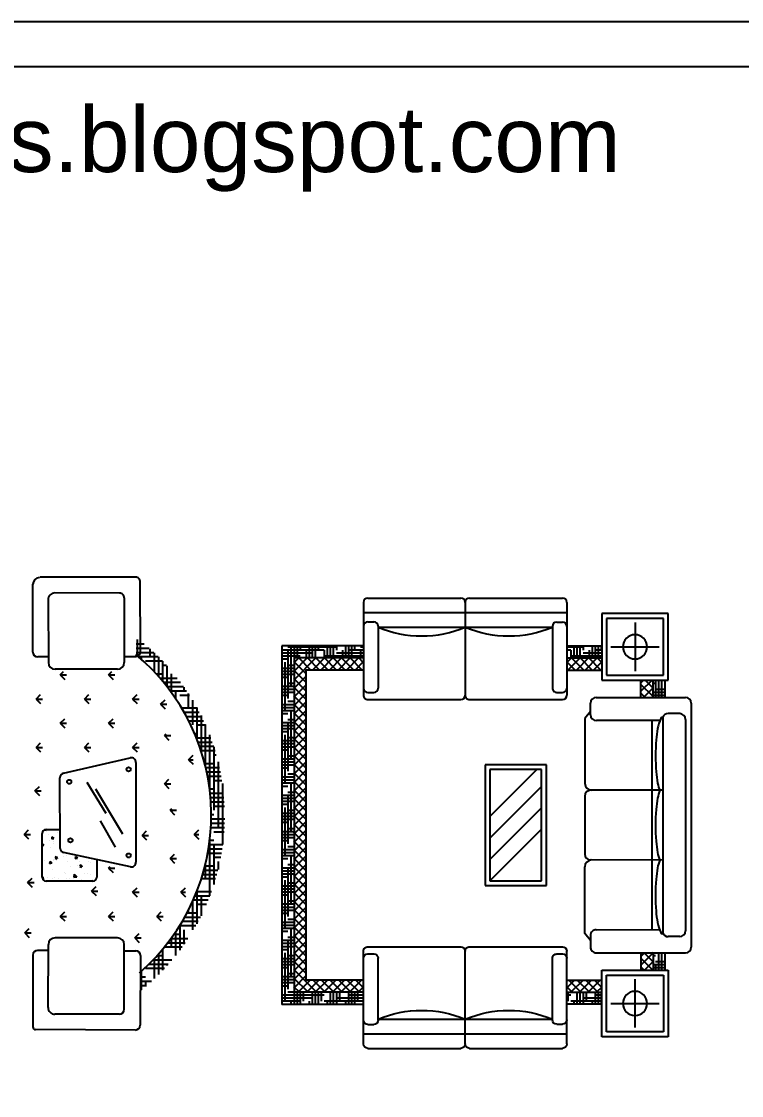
# Model space of a CAD drawing. Header units: inches. Extents: x 5.4 to 47.9, y 11.7 to 36.5.
# Drawn here: x 11.09 to 16.45, y 28.47 to 36.46 of the extents above; entities that cross this region are included whole.
import ezdxf

# ---------------------------------------------------------------- set-up
doc = ezdxf.new("R2010")
doc.units = ezdxf.units.IN
doc.header["$MEASUREMENT"] = 0
for name, color, linetype in [('02', 2, 'Continuous'), ('1', 1, 'Continuous'), ('kadrbm', 4, 'Continuous')]:
    doc.layers.add(name, color=color, linetype=linetype)
doc.styles.add('bmmm', font='swissel.ttf')

# ---------------------------------------------------------------- blocks, each defined once
blk = doc.blocks.new('kadrbm')
at = {"layer": 'kadrbm', "color": 4}
blk.add_lwpolyline([(0, 0), (0, 24.7972), (21, 24.7972), (21, 0), (0, 0)], close=True, dxfattribs=at)
blk.add_lwpolyline([(20.6631, 0.3257), (20.6631, 24.4603), (0.3369, 24.4603), (0.3369, 0.3257), (20.6631, 0.3257)], dxfattribs=at)
at = {"layer": 'kadrbm', "color": 211, "true_color": 0xf674fb, "style": 'bmmm'}
blk.add_text('www.cad-libraries.blogspot.com', height=0.485134, dxfattribs=at).set_placement((0.5726, 23.6772))

msp = doc.modelspace()

# ---------------------------------------------------------------- linework, layer by layer
at = {"layer": '02'}
for p, q in [((11.9388, 32.3238), (11.2308, 32.3238)), ((11.9767, 31.7702), (11.9744, 32.2886)), ((11.1762, 31.7666), (11.1762, 32.2706)), ((11.8199, 32.205), (11.3392, 32.206)), ((11.2891, 32.1558), (11.2912, 31.6883)), ((11.8555, 32.1697), (11.8555, 31.6885)), ((13.6359, 32.1363), (13.6359, 31.4451)), ((13.6683, 32.1687), (14.3595, 32.1687)), ((14.3919, 32.1363), (14.3919, 31.4451)), ((14.4243, 32.1687), (15.1155, 32.1687)), ((15.1479, 32.1363), (15.1479, 31.4451)), ((13.6359, 32.0607), (15.1479, 32.0607)), ((15.4074, 32.053), (15.4074, 31.558)), ((15.9024, 32.053), (15.4074, 32.053)), ((15.9024, 31.558), (15.9024, 32.053)), ((13.6683, 31.9922), (13.7115, 31.9922)), ((13.7439, 31.9598), (13.7439, 31.4991)), ((15.0399, 31.9575), (15.0399, 31.4991)), ((15.0723, 31.9899), (15.1155, 31.9899)), ((15.4434, 32.017), (15.4434, 31.594)), ((15.8664, 32.017), (15.4434, 32.017)), ((15.6549, 31.9855), (15.6549, 31.6255)), ((15.8664, 31.594), (15.8664, 32.017)), ((13.7439, 31.9527), (15.0399, 31.9527)), ((11.9449, 31.8276), (12.0032, 31.8276)), ((11.945, 31.7959), (12.0404, 31.7959)), ((11.9508, 31.8594), (11.9508, 31.7413)), ((13.0272, 31.8125), (13.0272, 29.1459)), ((13.6359, 31.8125), (13.0272, 31.8125)), ((15.1479, 31.8125), (15.4074, 31.8125)), ((15.4749, 31.8055), (15.8349, 31.8055)), ((11.291, 31.7318), (11.2118, 31.7314)), ((11.8574, 31.7343), (11.9415, 31.7347)), ((11.9451, 31.7641), (12.0754, 31.7641)), ((11.9613, 31.7324), (12.1085, 31.7324)), ((11.9826, 31.7324), (11.9826, 31.7137)), ((12.0461, 31.7908), (12.0461, 31.7324)), ((12.0778, 31.7618), (12.0778, 31.6213)), ((12.1096, 31.7313), (12.1096, 31.5867)), ((13.6359, 31.7225), (13.1172, 31.7225)), ((15.1479, 31.7225), (15.4074, 31.7225)), ((11.8057, 31.6385), (11.3412, 31.6385)), ((12.0143, 31.7006), (12.1398, 31.7006)), ((12.1413, 31.699), (12.1413, 31.5499)), ((12.1413, 31.6689), (12.1695, 31.6689)), ((12.1731, 31.665), (12.1731, 31.5106)), ((11.3793, 31.5966), (11.404, 31.6213)), ((11.3793, 31.5966), (11.4269, 31.5966)), ((11.3793, 31.5966), (11.413, 31.5629)), ((11.7385, 31.5966), (11.7632, 31.6213)), ((11.7385, 31.5966), (11.7862, 31.5966)), ((11.7385, 31.5966), (11.7722, 31.5629)), ((12.0927, 31.6054), (12.1413, 31.6054)), ((12.1211, 31.5736), (12.25, 31.5736)), ((12.2048, 31.6054), (12.2048, 31.4685)), ((13.2072, 31.6325), (13.2072, 29.3259)), ((13.6359, 31.6325), (13.2072, 31.6325)), ((15.1479, 31.6325), (15.4074, 31.6325)), ((15.4074, 31.558), (15.9024, 31.558)), ((15.4434, 31.594), (15.8664, 31.594)), ((15.6987, 31.4295), (15.6987, 31.558)), ((15.7887, 31.4295), (15.7887, 31.558)), ((15.8787, 31.4295), (15.8787, 31.558)), ((12.148, 31.5419), (12.2743, 31.5419)), ((12.1734, 31.5101), (12.2974, 31.5101)), ((12.1976, 31.4784), (12.3193, 31.4784)), ((12.2366, 31.4784), (12.2366, 31.4233)), ((12.3001, 31.5063), (12.3001, 31.4784)), ((11.1997, 31.417), (11.2334, 31.4507)), ((11.1997, 31.417), (11.2334, 31.3833)), ((11.1997, 31.417), (11.2473, 31.417)), ((11.5589, 31.417), (11.5926, 31.4507)), ((11.5589, 31.417), (11.6065, 31.417)), ((11.5589, 31.417), (11.5926, 31.3833)), ((11.9181, 31.417), (11.9518, 31.4507)), ((11.9181, 31.417), (11.9658, 31.417)), ((11.9181, 31.417), (11.9518, 31.3833)), ((12.1252, 31.3782), (12.1589, 31.4119)), ((12.2683, 31.4466), (12.3402, 31.4466)), ((12.3318, 31.4595), (12.3318, 31.3514)), ((12.3636, 31.4091), (12.3636, 31.2244)), ((13.6683, 31.4667), (13.7115, 31.4667)), ((13.6683, 31.4127), (14.3595, 31.4127)), ((14.4243, 31.4127), (15.1155, 31.4127)), ((15.0723, 31.4667), (15.1155, 31.4667)), ((15.367, 31.4296), (16.0305, 31.4293)), ((12.1252, 31.3782), (12.1729, 31.3782)), ((12.1252, 31.3782), (12.1589, 31.3445)), ((12.2628, 31.3831), (12.2683, 31.3831)), ((12.2824, 31.3514), (12.3953, 31.3514)), ((12.3008, 31.3196), (12.4139, 31.3196)), ((12.3953, 31.3542), (12.3953, 31.1216)), ((15.3245, 31.3236), (15.2815, 31.2716)), ((15.3237, 31.3), (15.3238, 31.3864)), ((16.0736, 31.3861), (16.0736, 29.5724)), ((11.3793, 31.2374), (11.413, 31.2711)), ((11.3793, 31.2374), (11.413, 31.2037)), ((11.3793, 31.2374), (11.4269, 31.2374)), ((11.7385, 31.2374), (11.7722, 31.2711)), ((11.7385, 31.2374), (11.7722, 31.2037)), ((11.7385, 31.2374), (11.7862, 31.2374)), ((12.3184, 31.2879), (12.4301, 31.2879)), ((12.3349, 31.2561), (12.4455, 31.2561)), ((12.4271, 31.294), (12.4271, 31.033)), ((15.2815, 31.2716), (15.2814, 30.7903)), ((15.8434, 31.2573), (15.3682, 31.2575)), ((15.7797, 31.2525), (15.7791, 29.7044)), ((15.8421, 31.2566), (15.84, 31.2566)), ((15.8625, 31.2853), (15.8619, 29.6674)), ((15.9872, 31.3084), (15.9008, 31.3085)), ((16.0304, 31.2652), (16.0304, 29.6933)), ((12.154, 31.1458), (12.1666, 31.1584)), ((12.3793, 31.1609), (12.3953, 31.1609)), ((12.3953, 31.2244), (12.46, 31.2244)), ((12.4588, 31.227), (12.4588, 30.9211)), ((11.1997, 31.0578), (11.2334, 31.0915)), ((11.5589, 31.0578), (11.5926, 31.0915)), ((11.9181, 31.0578), (11.9518, 31.0915)), ((12.154, 31.1458), (12.2016, 31.1458)), ((12.154, 31.1458), (12.1877, 31.1121)), ((12.3923, 31.1291), (12.4988, 31.1291)), ((12.4046, 31.0974), (12.5103, 31.0974)), ((12.4906, 31.1508), (12.4906, 30.7495)), ((11.1997, 31.0578), (11.2334, 31.0241)), ((11.1997, 31.0578), (11.2473, 31.0578)), ((11.5589, 31.0578), (11.6065, 31.0578)), ((11.5589, 31.0578), (11.5926, 31.0241)), ((11.9181, 31.0578), (11.9658, 31.0578)), ((11.9181, 31.0578), (11.9518, 31.0241)), ((12.3336, 30.9662), (12.3673, 30.9999)), ((12.4161, 31.0656), (12.521, 31.0656)), ((12.4268, 31.0339), (12.531, 31.0339)), ((12.5223, 31.0615), (12.5223, 30.5894)), ((12.5223, 31.0021), (12.5403, 31.0021)), ((11.4042, 30.8656), (11.9008, 30.9795)), ((11.9429, 30.9459), (11.9429, 30.203)), ((12.3336, 30.9662), (12.3673, 30.9325)), ((12.3336, 30.9662), (12.3686, 30.9662)), ((12.4544, 30.9386), (12.5223, 30.9386)), ((12.5541, 30.9504), (12.5541, 30.4624)), ((14.5394, 30.9288), (14.5394, 30.0297)), ((14.9956, 30.9288), (14.5394, 30.9288)), ((14.9956, 30.0297), (14.9956, 30.9288)), ((12.4622, 30.9069), (12.5643, 30.9069)), ((12.4693, 30.8751), (12.5709, 30.8751)), ((12.4757, 30.8434), (12.577, 30.8434)), ((14.5754, 30.8928), (14.5754, 30.0657)), ((14.9596, 30.8928), (14.5754, 30.8928)), ((14.9596, 30.0657), (14.9596, 30.8928)), ((11.191, 30.7337), (11.2247, 30.7674)), ((11.3797, 30.3057), (11.3774, 30.8318)), ((11.7211, 30.5652), (11.5796, 30.7957)), ((12.154, 30.7866), (12.1877, 30.8203)), ((12.154, 30.7866), (12.1877, 30.7529)), ((12.154, 30.7866), (12.2016, 30.7866)), ((12.5223, 30.8116), (12.5823, 30.8116)), ((12.5858, 30.7888), (12.5858, 30.3354)), ((11.191, 30.7337), (11.2387, 30.7337)), ((11.191, 30.7337), (11.2247, 30.7)), ((11.8445, 30.4116), (11.6443, 30.746)), ((12.4907, 30.7481), (12.5223, 30.7481)), ((12.4944, 30.7164), (12.5947, 30.7164)), ((12.4975, 30.6846), (12.5976, 30.6846)), ((15.2813, 30.6952), (15.2811, 30.2632)), ((15.8623, 30.7382), (15.3245, 30.7384)), ((12.1962, 30.5894), (12.2088, 30.602)), ((12.4998, 30.6529), (12.5999, 30.6529)), ((12.5223, 30.6211), (12.6016, 30.6211)), ((12.1962, 30.5894), (12.2298, 30.5557)), ((12.1962, 30.5894), (12.2438, 30.5894)), ((12.5028, 30.5259), (12.6029, 30.5259)), ((12.503, 30.5576), (12.5223, 30.5576)), ((11.1104, 30.4107), (11.144, 30.4444)), ((11.2652, 30.4453), (11.2741, 30.4423)), ((11.2725, 30.4466), (11.2741, 30.4424)), ((11.2741, 30.4467), (11.3791, 30.4475)), ((11.7903, 30.3166), (11.6789, 30.5125)), ((12.3758, 30.4098), (12.4095, 30.4435)), ((12.5004, 30.4624), (12.6008, 30.4624)), ((12.5019, 30.4941), (12.6021, 30.4941)), ((11.1104, 30.4107), (11.144, 30.377)), ((11.1104, 30.4107), (11.158, 30.4107)), ((11.2442, 30.0933), (11.2442, 30.4167)), ((11.2916, 30.4075), (11.2916, 30.4075)), ((11.3019, 30.3622), (11.3019, 30.3622)), ((11.3177, 30.3921), (11.3163, 30.3769)), ((11.3165, 30.3769), (11.3324, 30.3798)), ((11.3177, 30.3922), (11.3323, 30.3799)), ((11.3328, 30.3569), (11.3328, 30.3569)), ((11.3576, 30.4231), (11.3576, 30.4231)), ((11.9884, 30.4027), (12.0221, 30.4364)), ((11.9884, 30.4027), (12.0221, 30.3691)), ((11.9884, 30.4027), (12.0361, 30.4027)), ((12.3758, 30.4098), (12.4095, 30.3761)), ((12.3758, 30.4098), (12.4108, 30.4098)), ((12.4919, 30.3671), (12.5223, 30.3671)), ((12.5223, 30.4306), (12.5988, 30.4306)), ((11.2442, 30.3432), (11.2564, 30.3315)), ((11.2442, 30.33), (11.2564, 30.3315)), ((11.2482, 30.3464), (11.2482, 30.3464)), ((11.3042, 30.3113), (11.3042, 30.3113)), ((11.3327, 30.3433), (11.3327, 30.3433)), ((12.4829, 30.3036), (12.5847, 30.3036)), ((12.4878, 30.3354), (12.5892, 30.3354)), ((12.4906, 30.3562), (12.4906, 29.9544)), ((12.5223, 30.3354), (12.5223, 30.0383)), ((11.2661, 30.216), (11.2661, 30.216)), ((11.3017, 30.2099), (11.3004, 30.1947)), ((11.3005, 30.1947), (11.3165, 30.1977)), ((11.3017, 30.21), (11.3163, 30.1977)), ((11.3271, 30.2213), (11.3271, 30.2213)), ((11.3273, 30.2141), (11.3273, 30.2141)), ((11.3492, 30.2467), (11.3407, 30.2341)), ((11.3407, 30.2341), (11.356, 30.2289)), ((11.3492, 30.2467), (11.356, 30.2289)), ((11.3506, 30.2129), (11.3506, 30.2129)), ((11.383, 30.2749), (11.383, 30.2749)), ((11.9012, 30.1693), (11.4034, 30.2765)), ((11.4044, 30.2444), (11.4044, 30.2444)), ((11.4278, 30.2528), (11.4278, 30.2528)), ((11.4352, 30.2098), (11.4352, 30.2098)), ((11.4928, 30.2452), (11.4915, 30.23)), ((11.4916, 30.23), (11.5075, 30.2329)), ((11.4928, 30.2452), (11.5074, 30.233)), ((11.5197, 30.2067), (11.5197, 30.2067)), ((11.5921, 30.207), (11.5921, 30.207)), ((11.6043, 30.2036), (11.6043, 30.2036)), ((11.6489, 30.2133), (11.6489, 30.2133)), ((11.6523, 30.2229), (11.6523, 30.0933)), ((12.1962, 30.2302), (12.2298, 30.2639)), ((12.1962, 30.2302), (12.2298, 30.1965)), ((12.1962, 30.2302), (12.2438, 30.2302)), ((12.4774, 30.2719), (12.5796, 30.2719)), ((12.5223, 30.2401), (12.5739, 30.2401)), ((12.5541, 30.2084), (12.5541, 30.1494)), ((15.8621, 30.2198), (15.3243, 30.22)), ((11.3253, 30.1508), (11.3253, 30.1508)), ((11.4085, 30.1268), (11.4085, 30.1268)), ((11.4221, 30.1172), (11.4221, 30.1172)), ((11.4562, 30.1708), (11.4562, 30.1708)), ((11.5046, 30.1776), (11.5046, 30.1776)), ((11.5334, 30.1849), (11.5249, 30.1723)), ((11.5249, 30.1723), (11.5402, 30.1671)), ((11.5334, 30.1849), (11.5402, 30.1671)), ((11.586, 30.1213), (11.586, 30.1213)), ((11.7385, 30.1598), (11.7511, 30.1724)), ((11.7385, 30.1598), (11.7722, 30.1261)), ((11.7385, 30.1597), (11.7862, 30.1597)), ((12.4486, 30.1449), (12.5529, 30.1449)), ((12.4568, 30.1766), (12.5223, 30.1766)), ((12.4588, 30.1846), (12.4588, 30.0814)), ((15.2809, 29.673), (15.2811, 30.1682)), ((11.1373, 30.0518), (11.1709, 30.0855)), ((11.1373, 30.0518), (11.1709, 30.0181)), ((11.1373, 30.0518), (11.1849, 30.0518)), ((11.2469, 30.0951), (11.2443, 30.0912)), ((11.2469, 30.0951), (11.2538, 30.0773)), ((11.2477, 30.0793), (11.2538, 30.0773)), ((11.6223, 30.0633), (11.2742, 30.0633)), ((11.2823, 30.0877), (11.2823, 30.0877)), ((11.3213, 30.0857), (11.3213, 30.0857)), ((11.3337, 30.0873), (11.3337, 30.0873)), ((11.3527, 30.0659), (11.3527, 30.0659)), ((11.3669, 30.0846), (11.3669, 30.0846)), ((11.4255, 30.084), (11.4255, 30.084)), ((11.4514, 30.0815), (11.4514, 30.0815)), ((11.4797, 30.0912), (11.5038, 30.0941)), ((11.4833, 30.1138), (11.4798, 30.0913)), ((11.4832, 30.1138), (11.5038, 30.094)), ((11.536, 30.0784), (11.536, 30.0784)), ((11.56, 30.1163), (11.56, 30.1163)), ((11.6048, 30.1108), (11.6048, 30.1108)), ((11.6205, 30.0753), (11.6205, 30.0753)), ((12.4298, 30.0814), (12.5356, 30.0814)), ((12.4396, 30.1131), (12.5446, 30.1131)), ((12.5223, 30.0496), (12.5259, 30.0496)), ((14.5754, 30.0657), (14.9596, 30.0657)), ((11.6124, 29.989), (11.6461, 30.0227)), ((11.6124, 29.989), (11.66, 29.989)), ((11.6124, 29.989), (11.6461, 29.9553)), ((11.9181, 29.9802), (11.9518, 30.0138)), ((11.9181, 29.9802), (11.9518, 29.9465)), ((11.9181, 29.9801), (11.9658, 29.9801)), ((12.2773, 29.9802), (12.311, 30.0138)), ((12.2773, 29.9802), (12.311, 29.9465)), ((12.2773, 29.9801), (12.3124, 29.9801)), ((12.3953, 29.9842), (12.3953, 29.7456)), ((12.3961, 29.9861), (12.5044, 29.9861)), ((14.5394, 30.0297), (14.9956, 30.0297)), ((12.3636, 29.9092), (12.3636, 29.7004)), ((12.3696, 29.9226), (12.48, 29.9226)), ((12.3832, 29.9544), (12.4926, 29.9544)), ((12.3953, 29.8909), (12.4667, 29.8909)), ((12.4271, 29.9544), (12.4271, 29.8059)), ((11.3793, 29.8006), (11.413, 29.8342)), ((11.3793, 29.8006), (11.413, 29.7669)), ((11.3793, 29.8005), (11.4269, 29.8005)), ((11.7385, 29.8006), (11.7722, 29.8342)), ((11.7385, 29.8006), (11.7722, 29.7669)), ((11.7385, 29.8005), (11.7862, 29.8005)), ((12.0977, 29.8006), (12.1314, 29.8342)), ((12.0977, 29.8006), (12.1314, 29.7669)), ((12.0977, 29.8005), (12.1454, 29.8005)), ((12.3234, 29.8274), (12.3953, 29.8274)), ((12.3318, 29.8435), (12.3318, 29.8274)), ((12.2683, 29.7314), (12.2683, 29.55)), ((12.2688, 29.7321), (12.3877, 29.7321)), ((12.288, 29.7639), (12.4053, 29.7639)), ((12.3062, 29.7956), (12.4219, 29.7956)), ((11.1153, 29.6773), (11.149, 29.711)), ((11.1153, 29.6773), (11.163, 29.6773)), ((11.1153, 29.6773), (11.149, 29.6436)), ((11.8057, 29.6407), (11.3412, 29.6407)), ((11.9334, 29.6407), (11.9671, 29.6744)), ((11.9334, 29.6407), (11.981, 29.6407)), ((11.9334, 29.6407), (11.9671, 29.6071)), ((12.2271, 29.6686), (12.2683, 29.6686)), ((12.2366, 29.6824), (12.2366, 29.5093)), ((12.3001, 29.7004), (12.3001, 29.5936)), ((15.3238, 29.621), (15.2809, 29.673)), ((15.3237, 29.6585), (15.3238, 29.5721)), ((15.3669, 29.7017), (15.8372, 29.7019)), ((15.8421, 29.7019), (15.84, 29.7019)), ((15.9872, 29.65), (15.9008, 29.65)), ((11.2891, 29.1234), (11.2912, 29.5909)), ((11.8555, 29.1095), (11.8555, 29.5907)), ((12.1557, 29.5734), (12.2856, 29.5734)), ((12.1808, 29.6051), (12.3081, 29.6051)), ((12.2046, 29.6369), (12.3295, 29.6369)), ((12.2048, 29.6372), (12.2048, 29.5734)), ((13.6683, 29.5751), (14.3595, 29.5751)), ((14.4243, 29.5751), (15.1155, 29.5751)), ((11.1762, 29.5125), (11.1762, 28.9787)), ((11.291, 29.5474), (11.2118, 29.5478)), ((11.8574, 29.5449), (11.9415, 29.5445)), ((11.9767, 29.509), (11.9744, 28.9906)), ((12.0718, 29.4781), (12.2109, 29.4781)), ((12.0778, 29.4845), (12.0778, 29.3381)), ((12.1013, 29.5099), (12.1413, 29.5099)), ((12.1096, 29.5191), (12.1096, 29.3686)), ((12.1413, 29.5559), (12.1413, 29.4008)), ((13.6359, 28.8515), (13.6359, 29.5427)), ((13.6683, 29.5211), (13.7115, 29.5211)), ((13.7439, 29.028), (13.7439, 29.4887)), ((14.3919, 28.8515), (14.3919, 29.5427)), ((15.0399, 29.0303), (15.0399, 29.4887)), ((15.0723, 29.5211), (15.1155, 29.5211)), ((15.1479, 28.8515), (15.1479, 29.5427)), ((15.367, 29.5289), (16.0305, 29.5291)), ((15.6987, 29.529), (15.6987, 29.4005)), ((15.7887, 29.529), (15.7887, 29.4005)), ((12.0143, 29.4146), (12.1544, 29.4146)), ((12.0405, 29.4464), (12.1834, 29.4464)), ((12.0461, 29.4519), (12.0461, 29.4464)), ((12.1731, 29.4464), (12.1731, 29.4349)), ((15.4074, 29.4005), (15.9024, 29.4005)), ((15.4074, 28.9055), (15.4074, 29.4005)), ((15.9024, 29.4005), (15.9024, 28.9055)), ((11.9759, 29.3194), (12.0575, 29.3194)), ((11.976, 29.3511), (12.0143, 29.3511)), ((11.9826, 29.392), (11.9826, 29.2554)), ((12.0143, 29.3194), (12.0143, 29.2815)), ((13.6359, 29.3259), (13.2072, 29.3259)), ((15.1479, 29.3259), (15.4074, 29.3259)), ((15.4434, 29.3645), (15.8664, 29.3645)), ((15.4434, 28.9415), (15.4434, 29.3645)), ((15.6549, 28.973), (15.6549, 29.333)), ((15.8664, 29.3645), (15.8664, 28.9415)), ((11.9756, 29.2559), (11.9832, 29.2559)), ((11.9757, 29.2876), (12.0215, 29.2876)), ((15.1479, 29.2359), (15.4074, 29.2359)), ((13.6359, 29.1459), (13.0272, 29.1459)), ((15.4749, 29.153), (15.8349, 29.153)), ((11.8199, 29.0742), (11.3392, 29.0731)), ((13.7439, 29.0351), (15.0399, 29.0351)), ((11.9388, 28.9553), (11.1962, 28.9587)), ((13.6359, 28.9271), (15.1479, 28.9271)), ((13.6683, 28.9956), (13.7115, 28.9956)), ((15.0723, 28.9979), (15.1155, 28.9979)), ((15.8664, 28.9415), (15.4434, 28.9415)), ((15.9024, 28.9055), (15.4074, 28.9055)), ((13.6683, 28.8191), (14.3595, 28.8191)), ((14.4243, 28.8191), (15.1155, 28.8191))]:
    msp.add_line(p, q, dxfattribs=at)
for centre in [(11.8882, 30.8941), (11.4466, 30.8017), (11.4554, 30.3664), (11.8889, 30.2537)]:
    msp.add_circle(centre, 0.0155, dxfattribs=at)
for centre, radius, start, end in [((11.2262, 32.2706), 0.05, 90.2573, 180), ((11.939, 32.2884), 0.0354, 0.2573, 90.2573), ((11.3391, 32.156), 0.05, 89.8721, 180.2573), ((11.8201, 32.1696), 0.0354, 0.2573, 90.2573), ((11.2116, 31.7668), 0.0354, 180.2573, 270.2573), ((10.9483, 30.5529), 1.5548, 311.01855, 50.33054), ((11.9413, 31.7701), 0.0354, 270.2573, 0.2573), ((11.3412, 31.6885), 0.05, 180.2573, 270), ((11.8055, 31.6885), 0.05, 270.2573, 0), ((15.367, 31.3864), 0.0432, 89.97718, 179.97718), ((16.0304, 31.3861), 0.0432, 359.97718, 89.97718), ((15.3669, 31.3), 0.0432, 179.97718, 269.97718), ((16.1473, 31.137), 0.3297, 155.84083, 169.46261), ((15.8607, 31.2655), 0.0157, 90.40229, 155.84083), ((15.9008, 31.2653), 0.0432, 89.97718, 158.38596), ((15.9872, 31.2652), 0.0432, 359.97718, 89.97718), ((16.6067, 31.0515), 0.797, 169.46261, 175.58099), ((17.3505, 30.994), 1.543, 175.58099, 184.37335), ((11.9085, 30.9459), 0.0345, 0, 102.91946), ((11.4119, 30.832), 0.0345, 102.91946, 180.25634), ((16.6066, 30.9371), 0.797, 184.37337, 190.49175), ((15.3332, 30.7903), 0.0518, 179.97718, 269.97718), ((16.1471, 30.8521), 0.3297, 190.49175, 201.01048), ((15.3245, 30.6952), 0.0432, 89.97718, 179.97718), ((16.6064, 30.5346), 0.797, 169.46261, 175.58099), ((16.1471, 30.62), 0.3297, 158.94387, 169.46261), ((17.3503, 30.4771), 1.543, 175.58099, 184.37335), ((11.2742, 30.4167), 0.03, 90.25634, 180), ((16.6064, 30.4202), 0.797, 184.37337, 190.49175), ((11.4097, 30.3058), 0.03, 180.25634, 257.84497), ((11.9085, 30.203), 0.0345, 257.84497, 0), ((15.3243, 30.2632), 0.0432, 179.97718, 269.97718), ((15.3329, 30.1682), 0.0518, 89.97718, 179.97718), ((16.1469, 30.3351), 0.3297, 190.49175, 201.01048), ((16.1468, 30.1003), 0.3297, 158.94387, 169.46261), ((16.6062, 30.0149), 0.797, 169.46261, 175.58099), ((11.2742, 30.0933), 0.03, 180, 270), ((11.6223, 30.0933), 0.03, 270, 0), ((17.3501, 29.9574), 1.543, 175.58099, 184.37335), ((16.6062, 29.9005), 0.797, 184.37337, 190.49175), ((16.1467, 29.8154), 0.3297, 190.49175, 204.11352), ((11.3412, 29.5907), 0.05, 90, 179.7427), ((11.8055, 29.5907), 0.05, 0, 89.7427), ((15.3669, 29.6585), 0.0432, 90.02282, 180.02282), ((15.8601, 29.6871), 0.0157, 204.11352, 269.72511), ((15.9008, 29.6932), 0.0432, 201.61404, 270.02282), ((15.9872, 29.6932), 0.0432, 270.02282, 0.02282), ((15.367, 29.5721), 0.0432, 180.02282, 270.02282), ((16.0304, 29.5723), 0.0432, 270.02282, 0.02282), ((11.2116, 29.5124), 0.0354, 89.7427, 179.7427), ((11.9413, 29.5091), 0.0354, 359.7427, 89.7427), ((11.3391, 29.1231), 0.05, 179.7427, 270.1279), ((11.8201, 29.1096), 0.0354, 269.7427, 359.7427), ((11.1962, 28.9787), 0.02, 180, 269.7427), ((11.939, 28.9907), 0.0354, 269.7427, 359.7427)]:
    msp.add_arc(centre, radius, start, end, dxfattribs=at)
for centre, major_axis, ratio, start_param, end_param in [((13.6683, 32.1363), (0.0229, 0.0229), 1, 0.785398, 2.356194), ((14.3595, 32.1363), (0.0229, -0.0229), 1, 0.785398, 2.356194), ((14.4243, 32.1363), (0.0229, 0.0229), 1, 0.785398, 2.356194), ((15.1155, 32.1363), (0.0229, -0.0229), 1, 0.785398, 2.356194), ((13.6683, 31.9598), (0.0229, 0.0229), 1, 0.785398, 2.356194), ((13.7115, 31.9598), (0.0229, -0.0229), 1, 0.785398, 2.356194), ((15.0723, 31.9575), (0.0229, 0.0229), 1, 0.785398, 2.356194), ((15.1155, 31.9575), (0.0229, -0.0229), 1, 0.785398, 2.356194), ((14.0679, 32.4682), (-0.6982, 0), 0.833333, 1.088258, 2.053335), ((14.7159, 32.4682), (-0.6982, 0), 0.833333, 1.088258, 2.053335), ((13.6683, 31.4991), (0.0229, -0.0229), 1, 3.926991, 5.497787), ((13.7115, 31.4991), (0.0229, -0.0229), 1, 5.497787, 7.068583), ((15.0723, 31.4991), (0.0229, 0.0229), 1, 2.356194, 3.926991), ((15.1155, 31.4991), (0.0229, -0.0229), 1, 5.497787, 7.068583), ((13.6683, 31.4451), (0.0229, 0.0229), 1, 2.356194, 3.926991), ((14.3595, 31.4451), (0.0229, -0.0229), 1, 5.497787, 7.068583), ((14.4243, 31.4451), (0.0229, 0.0229), 1, 2.356194, 3.926991), ((15.1155, 31.4451), (0.0229, -0.0229), 1, 5.497787, 7.068583)]:
    msp.add_ellipse(centre, major_axis=major_axis, ratio=ratio, start_param=start_param, end_param=end_param, dxfattribs=at)
at = {"layer": '02', "extrusion": (0, 0, -1)}
for centre, major_axis, ratio, start_param, end_param in [((15.6549, 31.8055), (0.0636, 0.0636), 1, 2.356194490192331, 8.639379797371918), ((13.6683, 29.5427), (0.0229, -0.0229), 1, 2.356194, 3.926991), ((14.3595, 29.5427), (0.0229, 0.0229), 1, 5.497787, 7.068583), ((14.4243, 29.5427), (0.0229, -0.0229), 1, 2.356194, 3.926991), ((15.1155, 29.5427), (0.0229, 0.0229), 1, 5.497787, 7.068583), ((13.6683, 29.4887), (0.0229, 0.0229), 1, 3.926991, 5.497787), ((13.7115, 29.4887), (0.0229, 0.0229), 1, 5.497787, 7.068583), ((15.0723, 29.4887), (0.0229, -0.0229), 1, 2.356194, 3.926991), ((15.1155, 29.4887), (0.0229, 0.0229), 1, 5.497787, 7.068583), ((15.6549, 29.153), (0.0636, 0.0636), 1, 2.356194490192331, 8.639379797371918), ((14.0679, 28.5197), (-0.6982, 0), 0.833333, 1.088258, 2.053335), ((14.7159, 28.5197), (-0.6982, 0), 0.833333, 1.088258, 2.053335), ((13.6683, 29.028), (0.0229, -0.0229), 1, 0.785398, 2.356194), ((13.7115, 29.028), (0.0229, 0.0229), 1, 0.785398, 2.356194), ((15.0723, 29.0303), (0.0229, -0.0229), 1, 0.785398, 2.356194), ((15.1155, 29.0303), (0.0229, 0.0229), 1, 0.785398, 2.356194), ((13.6683, 28.8515), (0.0229, -0.0229), 1, 0.785398, 2.356194), ((14.3595, 28.8515), (0.0229, 0.0229), 1, 0.785398, 2.356194), ((14.4243, 28.8515), (0.0229, -0.0229), 1, 0.785398, 2.356194), ((15.1155, 28.8515), (0.0229, 0.0229), 1, 0.785398, 2.356194)]:
    msp.add_ellipse(centre, major_axis=major_axis, ratio=ratio, start_param=start_param, end_param=end_param, dxfattribs=at)
at = {"layer": '1'}
for p, q in [((13.4334, 31.8028), (13.0734, 31.8028)), ((13.0959, 31.8125), (13.0959, 31.5103)), ((13.1184, 31.8125), (13.1184, 29.1459)), ((13.1409, 31.8125), (13.1409, 31.7225)), ((13.1634, 31.8125), (13.1634, 31.7803)), ((13.2309, 31.8125), (13.2309, 31.7225)), ((13.2534, 31.8125), (13.2534, 31.7225)), ((13.2759, 31.8125), (13.2759, 31.7225)), ((13.2984, 31.8125), (13.2984, 31.7803)), ((13.3659, 31.8125), (13.3659, 31.7225)), ((13.3884, 31.8125), (13.3884, 31.7225)), ((13.4109, 31.8125), (13.4109, 31.7225)), ((13.4334, 31.8125), (13.4334, 31.7803)), ((13.5009, 31.8125), (13.5009, 31.7225)), ((13.5234, 31.8125), (13.5234, 31.7225)), ((13.5459, 31.8125), (13.5459, 31.7225)), ((13.5684, 31.8125), (13.5684, 31.7803)), ((13.6373, 31.8028), (13.6134, 31.8028)), ((15.2681, 31.8028), (15.1479, 31.8028)), ((15.2006, 31.8125), (15.2006, 31.7225)), ((15.2231, 31.8125), (15.2231, 31.7225)), ((15.2456, 31.8125), (15.2456, 31.7225)), ((15.2681, 31.8125), (15.2681, 31.7803)), ((15.3356, 31.8125), (15.3356, 31.7225)), ((15.3581, 31.8125), (15.3581, 31.7225)), ((15.3806, 31.8125), (15.3806, 31.7225)), ((15.4031, 31.8125), (15.4031, 31.7803)), ((13.3434, 31.7803), (13.0285, 31.7803)), ((13.2534, 31.7578), (13.0285, 31.7578)), ((13.1634, 31.7353), (13.0285, 31.7353)), ((13.0734, 31.7803), (13.0734, 31.4203)), ((13.2811, 31.7225), (13.1172, 31.5586)), ((13.2175, 31.7225), (13.1172, 31.6222)), ((13.1538, 31.7225), (13.1172, 31.6859)), ((13.2444, 31.6325), (13.1544, 31.7225)), ((13.2084, 31.7803), (13.2084, 31.7225)), ((13.3081, 31.6325), (13.2181, 31.7225)), ((13.3448, 31.7225), (13.2548, 31.6325)), ((13.3717, 31.6325), (13.2817, 31.7225)), ((13.4084, 31.7225), (13.3184, 31.6325)), ((13.3434, 31.7803), (13.3434, 31.7225)), ((13.6373, 31.7353), (13.3434, 31.7353)), ((13.4353, 31.6325), (13.3453, 31.7225)), ((13.472, 31.7225), (13.382, 31.6325)), ((13.499, 31.6325), (13.409, 31.7225)), ((13.6373, 31.7578), (13.4334, 31.7578)), ((13.5357, 31.7225), (13.4457, 31.6325)), ((13.5626, 31.6325), (13.4726, 31.7225)), ((13.4784, 31.7803), (13.4784, 31.7225)), ((13.5993, 31.7225), (13.5093, 31.6325)), ((13.6373, 31.7803), (13.5234, 31.7803)), ((13.6263, 31.6325), (13.5363, 31.7225)), ((13.6359, 31.6865), (13.5999, 31.7225)), ((13.6134, 31.7803), (13.6134, 31.7225)), ((15.1781, 31.7803), (15.1479, 31.7803)), ((15.1826, 31.7225), (15.1479, 31.6878)), ((15.2463, 31.7225), (15.1563, 31.6325)), ((15.1781, 31.7803), (15.1781, 31.7225)), ((15.4074, 31.7353), (15.1781, 31.7353)), ((15.2732, 31.6325), (15.1832, 31.7225)), ((15.3099, 31.7225), (15.2199, 31.6325)), ((15.3369, 31.6325), (15.2469, 31.7225)), ((15.4074, 31.7578), (15.2681, 31.7578)), ((15.3736, 31.7225), (15.2836, 31.6325)), ((15.4005, 31.6325), (15.3105, 31.7225)), ((15.3131, 31.7803), (15.3131, 31.7225)), ((15.4074, 31.7803), (15.3581, 31.7803)), ((15.4074, 31.6892), (15.3741, 31.7225)), ((13.0734, 31.7128), (13.0285, 31.7128)), ((13.1185, 31.6453), (13.0285, 31.6453)), ((13.0509, 31.6903), (13.0509, 31.3303)), ((13.1185, 31.6678), (13.0734, 31.6678)), ((13.2072, 31.6061), (13.1172, 31.6961)), ((13.6359, 31.6955), (13.573, 31.6325)), ((15.2096, 31.6325), (15.1479, 31.6942)), ((15.4074, 31.6928), (15.3472, 31.6325)), ((13.1185, 31.6228), (13.0285, 31.6228)), ((13.1185, 31.6003), (13.0285, 31.6003)), ((13.0734, 31.5778), (13.0285, 31.5778)), ((13.2072, 31.5425), (13.1172, 31.6325)), ((13.2072, 31.585), (13.1172, 31.495)), ((13.2072, 31.4789), (13.1172, 31.5689)), ((15.7817, 31.558), (15.6987, 31.475)), ((15.7181, 31.558), (15.6987, 31.5386)), ((15.7887, 31.4989), (15.7296, 31.558)), ((15.8081, 31.558), (15.8081, 31.4293)), ((15.8306, 31.558), (15.8306, 31.4293)), ((15.8531, 31.558), (15.8531, 31.4293)), ((13.1185, 31.5103), (13.0285, 31.5103)), ((13.1185, 31.4878), (13.0285, 31.4878)), ((13.1185, 31.5328), (13.0734, 31.5328)), ((13.2072, 31.5213), (13.1172, 31.4313)), ((13.2072, 31.4152), (13.1172, 31.5052)), ((15.7887, 31.4352), (15.6987, 31.5252)), ((15.7887, 31.5013), (15.7169, 31.4295)), ((15.8081, 31.5328), (15.7887, 31.5328)), ((15.8787, 31.4878), (15.8081, 31.4878)), ((13.1185, 31.4653), (13.0285, 31.4653)), ((13.0734, 31.4428), (13.0285, 31.4428)), ((13.1185, 31.3978), (13.0734, 31.3978)), ((13.2072, 31.4577), (13.1172, 31.3677)), ((13.2072, 31.3516), (13.1172, 31.4416)), ((15.7308, 31.4295), (15.6987, 31.4616)), ((15.7887, 31.4377), (15.7805, 31.4295)), ((15.8787, 31.4653), (15.7887, 31.4653)), ((15.8787, 31.4428), (15.7887, 31.4428)), ((13.1185, 31.3753), (13.0285, 31.3753)), ((13.1185, 31.3528), (13.0285, 31.3528)), ((13.1185, 31.3303), (13.0285, 31.3303)), ((13.0959, 31.3303), (13.0959, 30.9703)), ((13.2072, 31.3941), (13.1172, 31.3041)), ((13.2072, 31.2879), (13.1172, 31.3779)), ((13.2072, 31.3304), (13.1172, 31.2404)), ((13.0734, 31.3078), (13.0285, 31.3078)), ((13.1185, 31.2403), (13.0285, 31.2403)), ((13.1185, 31.2628), (13.0734, 31.2628)), ((13.0734, 31.2403), (13.0734, 30.8803)), ((13.2072, 31.2243), (13.1172, 31.3143)), ((13.2072, 31.2668), (13.1172, 31.1768)), ((13.2072, 31.1607), (13.1172, 31.2507)), ((13.1185, 31.2178), (13.0285, 31.2178)), ((13.1185, 31.1953), (13.0285, 31.1953)), ((13.0734, 31.1728), (13.0285, 31.1728)), ((13.2072, 31.2031), (13.1172, 31.1131)), ((13.2072, 31.097), (13.1172, 31.187)), ((13.1185, 31.1053), (13.0285, 31.1053)), ((13.1185, 31.0828), (13.0285, 31.0828)), ((13.0509, 31.1503), (13.0509, 30.7903)), ((13.1185, 31.1278), (13.0734, 31.1278)), ((13.2072, 31.1395), (13.1172, 31.0495)), ((13.2072, 31.0334), (13.1172, 31.1234)), ((13.2072, 31.0759), (13.1172, 30.9859)), ((13.1185, 31.0603), (13.0285, 31.0603)), ((13.0734, 31.0378), (13.0285, 31.0378)), ((13.2072, 30.9697), (13.1172, 31.0597)), ((13.2072, 31.0122), (13.1172, 30.9222)), ((13.2072, 30.9061), (13.1172, 30.9961)), ((13.1185, 30.9703), (13.0285, 30.9703)), ((13.1185, 30.9478), (13.0285, 30.9478)), ((13.1185, 30.9253), (13.0285, 30.9253)), ((13.1185, 30.9928), (13.0734, 30.9928)), ((13.2072, 30.9486), (13.1172, 30.8586)), ((13.2072, 30.8425), (13.1172, 30.9325)), ((13.0734, 30.9028), (13.0285, 30.9028)), ((13.1185, 30.8578), (13.0734, 30.8578)), ((13.2072, 30.8849), (13.1172, 30.7949)), ((13.2072, 30.7788), (13.1172, 30.8688)), ((14.9256, 30.8928), (14.5754, 30.5425)), ((13.1185, 30.8353), (13.0285, 30.8353)), ((13.1185, 30.8128), (13.0285, 30.8128)), ((13.1185, 30.7903), (13.0285, 30.7903)), ((13.0734, 30.7678), (13.0285, 30.7678)), ((13.0959, 30.7903), (13.0959, 30.4303)), ((13.2072, 30.8213), (13.1172, 30.7313)), ((13.2072, 30.7152), (13.1172, 30.8052)), ((13.2072, 30.7577), (13.1172, 30.6677)), ((14.9596, 30.7676), (14.5754, 30.3834)), ((13.1185, 30.7003), (13.0285, 30.7003)), ((13.1185, 30.6778), (13.0285, 30.6778)), ((13.1185, 30.7228), (13.0734, 30.7228)), ((13.0734, 30.7003), (13.0734, 30.3403)), ((13.2072, 30.6515), (13.1172, 30.7415)), ((13.2072, 30.694), (13.1172, 30.604)), ((13.2072, 30.5879), (13.1172, 30.6779)), ((13.1185, 30.6553), (13.0285, 30.6553)), ((13.0734, 30.6328), (13.0285, 30.6328)), ((13.0509, 30.6103), (13.0509, 30.2503)), ((13.2072, 30.6304), (13.1172, 30.5404)), ((13.2072, 30.5243), (13.1172, 30.6143)), ((14.9596, 30.6085), (14.5754, 30.2243)), ((13.1185, 30.5653), (13.0285, 30.5653)), ((13.1185, 30.5428), (13.0285, 30.5428)), ((13.1185, 30.5203), (13.0285, 30.5203)), ((13.1185, 30.5878), (13.0734, 30.5878)), ((13.2072, 30.5667), (13.1172, 30.4767)), ((13.2072, 30.4606), (13.1172, 30.5506)), ((13.0734, 30.4978), (13.0285, 30.4978)), ((13.1185, 30.4528), (13.0734, 30.4528)), ((13.2072, 30.5031), (13.1172, 30.4131)), ((13.2072, 30.397), (13.1172, 30.487)), ((13.2072, 30.4395), (13.1172, 30.3495)), ((14.9596, 30.4494), (14.5759, 30.0657)), ((13.1185, 30.4303), (13.0285, 30.4303)), ((13.1185, 30.4078), (13.0285, 30.4078)), ((13.1185, 30.3853), (13.0285, 30.3853)), ((13.0734, 30.3628), (13.0285, 30.3628)), ((13.2072, 30.3333), (13.1172, 30.4233)), ((13.2072, 30.3758), (13.1172, 30.2858)), ((13.2072, 30.2697), (13.1172, 30.3597)), ((13.1185, 30.2953), (13.0285, 30.2953)), ((13.1185, 30.3178), (13.0734, 30.3178)), ((13.2072, 30.3122), (13.1172, 30.2222)), ((13.2072, 30.2061), (13.1172, 30.2961)), ((13.1185, 30.2728), (13.0285, 30.2728)), ((13.1185, 30.2503), (13.0285, 30.2503)), ((13.0734, 30.2278), (13.0285, 30.2278)), ((13.0959, 30.2503), (13.0959, 29.8903)), ((13.2072, 30.2485), (13.1172, 30.1585)), ((13.2072, 30.1424), (13.1172, 30.2324)), ((13.1185, 30.1603), (13.0285, 30.1603)), ((13.1185, 30.1378), (13.0285, 30.1378)), ((13.1185, 30.1828), (13.0734, 30.1828)), ((13.0734, 30.1603), (13.0734, 29.8003)), ((13.2072, 30.1849), (13.1172, 30.0949)), ((13.2072, 30.0788), (13.1172, 30.1688)), ((13.2072, 30.1213), (13.1172, 30.0313)), ((13.1185, 30.1153), (13.0285, 30.1153)), ((13.0734, 30.0928), (13.0285, 30.0928)), ((13.0509, 30.0703), (13.0509, 29.7103)), ((13.1185, 30.0478), (13.0734, 30.0478)), ((13.2072, 30.0151), (13.1172, 30.1051)), ((13.2072, 30.0576), (13.1172, 29.9676)), ((13.2072, 29.9515), (13.1172, 30.0415)), ((13.1185, 30.0253), (13.0285, 30.0253)), ((13.1185, 30.0028), (13.0285, 30.0028)), ((13.1185, 29.9803), (13.0285, 29.9803)), ((13.0734, 29.9578), (13.0285, 29.9578)), ((13.2072, 29.994), (13.1172, 29.904)), ((13.2072, 29.8879), (13.1172, 29.9779)), ((13.1185, 29.8903), (13.0285, 29.8903)), ((13.1185, 29.9128), (13.0734, 29.9128)), ((13.2072, 29.9303), (13.1172, 29.8403)), ((13.2072, 29.8242), (13.1172, 29.9142)), ((13.1185, 29.8678), (13.0285, 29.8678)), ((13.1185, 29.8453), (13.0285, 29.8453)), ((13.0734, 29.8228), (13.0285, 29.8228)), ((13.2072, 29.8667), (13.1172, 29.7767)), ((13.2072, 29.7606), (13.1172, 29.8506)), ((13.2072, 29.8031), (13.1172, 29.7131)), ((13.1185, 29.7553), (13.0285, 29.7553)), ((13.1185, 29.7328), (13.0285, 29.7328)), ((13.1185, 29.7778), (13.0734, 29.7778)), ((13.2072, 29.6969), (13.1172, 29.7869)), ((13.2072, 29.7394), (13.1172, 29.6494)), ((13.2072, 29.6333), (13.1172, 29.7233)), ((13.1185, 29.7103), (13.0285, 29.7103)), ((13.0734, 29.6878), (13.0285, 29.6878)), ((13.1185, 29.6428), (13.0734, 29.6428)), ((13.0959, 29.7103), (13.0959, 29.3503)), ((13.2072, 29.6758), (13.1172, 29.5858)), ((13.2072, 29.5697), (13.1172, 29.6597)), ((13.1185, 29.6203), (13.0285, 29.6203)), ((13.1185, 29.5978), (13.0285, 29.5978)), ((13.1185, 29.5753), (13.0285, 29.5753)), ((13.0734, 29.6203), (13.0734, 29.2603)), ((13.2072, 29.6121), (13.1172, 29.5221)), ((13.2072, 29.506), (13.1172, 29.596)), ((13.0734, 29.5528), (13.0285, 29.5528)), ((13.1185, 29.4853), (13.0285, 29.4853)), ((13.0509, 29.5303), (13.0509, 29.1703)), ((13.1185, 29.5078), (13.0734, 29.5078)), ((13.2072, 29.5485), (13.1172, 29.4585)), ((13.2072, 29.4424), (13.1172, 29.5324)), ((13.2072, 29.4849), (13.1172, 29.3949)), ((15.7256, 29.529), (15.6987, 29.5021)), ((15.7887, 29.5285), (15.6987, 29.4385)), ((15.787, 29.4005), (15.6987, 29.4888)), ((15.7887, 29.4624), (15.7221, 29.529)), ((15.7887, 29.526), (15.7858, 29.529)), ((15.8081, 29.5078), (15.7887, 29.5078)), ((15.8306, 29.5291), (15.8306, 29.4005)), ((15.8531, 29.5291), (15.8531, 29.4005)), ((15.8756, 29.5291), (15.8756, 29.4005)), ((13.1185, 29.4628), (13.0285, 29.4628)), ((13.1185, 29.4403), (13.0285, 29.4403)), ((13.0734, 29.4178), (13.0285, 29.4178)), ((13.2072, 29.3787), (13.1172, 29.4687)), ((13.2072, 29.4212), (13.1172, 29.3312)), ((13.2864, 29.2359), (13.1172, 29.4051)), ((15.7233, 29.4005), (15.6987, 29.4251)), ((15.7887, 29.4649), (15.7244, 29.4005)), ((15.7887, 29.4012), (15.788, 29.4005)), ((15.8787, 29.4403), (15.7887, 29.4403)), ((15.8787, 29.4178), (15.7887, 29.4178)), ((15.8787, 29.4628), (15.8081, 29.4628)), ((15.8081, 29.4403), (15.8081, 29.4005)), ((13.1185, 29.3503), (13.0285, 29.3503)), ((13.1185, 29.3278), (13.0285, 29.3278)), ((13.1185, 29.3728), (13.0734, 29.3728)), ((13.2072, 29.3576), (13.1172, 29.2676)), ((13.2227, 29.2359), (13.1172, 29.3415)), ((13.2392, 29.3259), (13.1492, 29.2359)), ((13.3028, 29.3259), (13.2128, 29.2359)), ((13.35, 29.2359), (13.26, 29.3259)), ((13.3665, 29.3259), (13.2765, 29.2359)), ((13.4136, 29.2359), (13.3236, 29.3259)), ((13.4301, 29.3259), (13.3401, 29.2359)), ((13.4773, 29.2359), (13.3873, 29.3259)), ((13.4937, 29.3259), (13.4037, 29.2359)), ((13.5409, 29.2359), (13.4509, 29.3259)), ((13.5574, 29.3259), (13.4674, 29.2359)), ((13.6046, 29.2359), (13.5146, 29.3259)), ((13.621, 29.3259), (13.531, 29.2359)), ((13.6359, 29.2682), (13.5782, 29.3259)), ((15.2043, 29.3259), (15.1479, 29.2695)), ((15.2515, 29.2359), (15.1615, 29.3259)), ((15.268, 29.3259), (15.178, 29.2359)), ((15.3151, 29.2359), (15.2251, 29.3259)), ((15.3316, 29.3259), (15.2416, 29.2359)), ((15.3788, 29.2359), (15.2888, 29.3259)), ((15.3953, 29.3259), (15.3053, 29.2359)), ((15.4074, 29.2709), (15.3524, 29.3259)), ((13.1185, 29.3053), (13.0285, 29.3053)), ((13.0734, 29.2828), (13.0285, 29.2828)), ((13.1591, 29.2359), (13.1172, 29.2778)), ((13.6359, 29.2772), (13.5947, 29.2359)), ((15.1879, 29.2359), (15.1479, 29.2759)), ((15.4074, 29.2745), (15.3689, 29.2359)), ((13.3434, 29.2153), (13.0285, 29.2153)), ((13.2534, 29.1928), (13.0285, 29.1928)), ((13.1634, 29.1703), (13.0285, 29.1703)), ((13.6359, 29.2359), (13.0734, 29.2378)), ((13.0959, 29.1703), (13.0959, 29.1459)), ((13.1409, 29.2359), (13.1409, 29.1459)), ((13.1634, 29.2359), (13.1634, 29.1459)), ((13.1859, 29.2359), (13.1859, 29.1703)), ((13.2309, 29.1703), (13.2309, 29.1459)), ((13.2534, 29.2359), (13.2534, 29.1459)), ((13.2759, 29.2359), (13.2759, 29.1459)), ((13.2984, 29.2359), (13.2984, 29.1459)), ((13.3209, 29.2359), (13.3209, 29.1703)), ((13.6373, 29.1703), (13.3434, 29.1703)), ((13.3659, 29.1703), (13.3659, 29.1459)), ((13.3884, 29.2359), (13.3884, 29.1459)), ((13.4109, 29.2359), (13.4109, 29.1459)), ((13.4334, 29.2359), (13.4334, 29.1459)), ((13.6373, 29.1928), (13.4334, 29.1928)), ((13.4559, 29.2359), (13.4559, 29.1703)), ((13.5009, 29.1703), (13.5009, 29.1459)), ((13.5234, 29.2359), (13.5234, 29.1459)), ((13.6373, 29.2153), (13.5234, 29.2153)), ((13.5459, 29.2359), (13.5459, 29.1459)), ((13.5684, 29.2359), (13.5684, 29.1459)), ((13.5909, 29.2359), (13.5909, 29.1703)), ((15.1781, 29.2153), (15.1479, 29.2153)), ((15.1556, 29.2359), (15.1556, 29.1703)), ((15.4074, 29.1703), (15.1781, 29.1703)), ((15.2006, 29.1703), (15.2006, 29.1459)), ((15.2231, 29.2359), (15.2231, 29.1459)), ((15.2456, 29.2359), (15.2456, 29.1459)), ((15.2681, 29.2359), (15.2681, 29.1459)), ((15.4074, 29.1928), (15.2681, 29.1928)), ((15.2906, 29.2359), (15.2906, 29.1703)), ((15.3356, 29.1703), (15.3356, 29.1459)), ((15.3581, 29.2359), (15.3581, 29.1459)), ((15.4074, 29.2153), (15.3581, 29.2153)), ((15.3806, 29.2359), (15.3806, 29.1459)), ((15.4031, 29.2359), (15.4031, 29.1459)), ((15.4074, 29.1478), (15.1479, 29.1478))]:
    msp.add_line(p, q, dxfattribs=at)

# ---------------------------------------------------------------- block references
at = {"layer": 'kadrbm'}
msp.add_blockref('kadrbm', (5.4109, 11.6597), dxfattribs=at)

doc.saveas('drawing.dxf')
